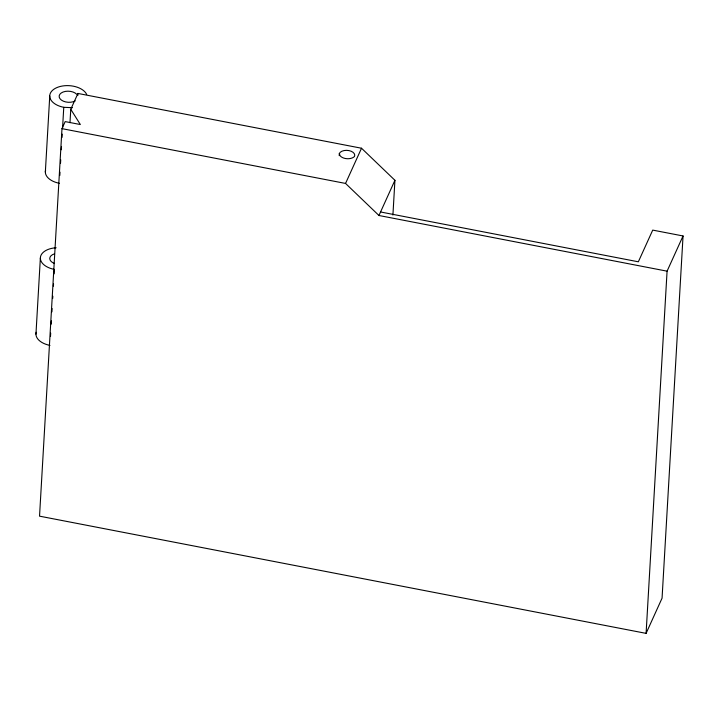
<?xml version="1.0" encoding="UTF-8"?>
<svg xmlns="http://www.w3.org/2000/svg" width="719" height="719" viewBox="0 0 719 719"><rect width="100%" height="100%" fill="white"/><g stroke="black" fill="none" stroke-linecap="round" stroke-linejoin="round"><path stroke-width="1.08" d="M35.95 334.164L40.354 258.184M45.342 172.066L49.746 96.085M392.916 215.062L394.929 180.298L361.522 148.231L77.949 93.443L70.768 109.279L80.339 124.531L65.177 121.601L61.978 128.647L39.536 516.161L646.093 633.367L662.064 598.163L683.05 235.967L652.726 230.107L638.346 261.797L380.558 211.979M50.492 336.456L50.69 333.104M51.202 324.161L51.4 320.809M51.921 311.866L52.11 308.514M52.694 298.457L52.829 296.228M53.404 286.171L53.539 283.933M54.123 273.876L54.311 270.524M59.821 175.472L60.01 172.12M60.531 163.177L60.729 159.825M61.313 149.768L61.501 146.415M62.023 137.482L62.211 134.129M62.535 128.539L63.766 107.311A18.838 11.1 3.3 0 1 55.192 88.419A18.838 11.1 3.3 0 1 86.711 94.513M69.986 122.706L70.768 109.279M77.832 95.465L77.949 93.443M339.206 155.628L339.332 153.515A7.846 4.62 3.3 0 1 348.913 150.577A7.846 4.62 3.3 0 1 354.494 156.445A8.044 4.736 3.3 0 1 347.097 158.719A8.044 4.736 3.3 0 1 340.006 155.619L339.332 153.515M646.093 633.367L667.079 271.171L683.05 235.967M667.079 271.171L378.958 215.502L345.551 183.435L361.522 148.231M378.958 215.502L394.929 180.298M72.538 107.688L63.766 107.311M61.978 128.647L345.551 183.435M54.5 263.496A9.419 5.545 3.3 0 1 54.428 253.87M75.243 100.912A9.419 5.545 3.3 0 1 61.376 100.067A9.419 5.545 3.3 0 1 63.128 92.005A9.419 5.545 3.3 0 1 76.69 94.252M54.374 269.409A18.838 11.1 3.3 0 1 40.372 257.6A18.838 11.1 3.3 0 1 56.145 247.767M59.362 183.291A18.838 11.1 3.3 0 1 45.612 170.142M49.979 345.39A18.838 11.1 3.3 0 1 36.22 332.25"/></g></svg>
